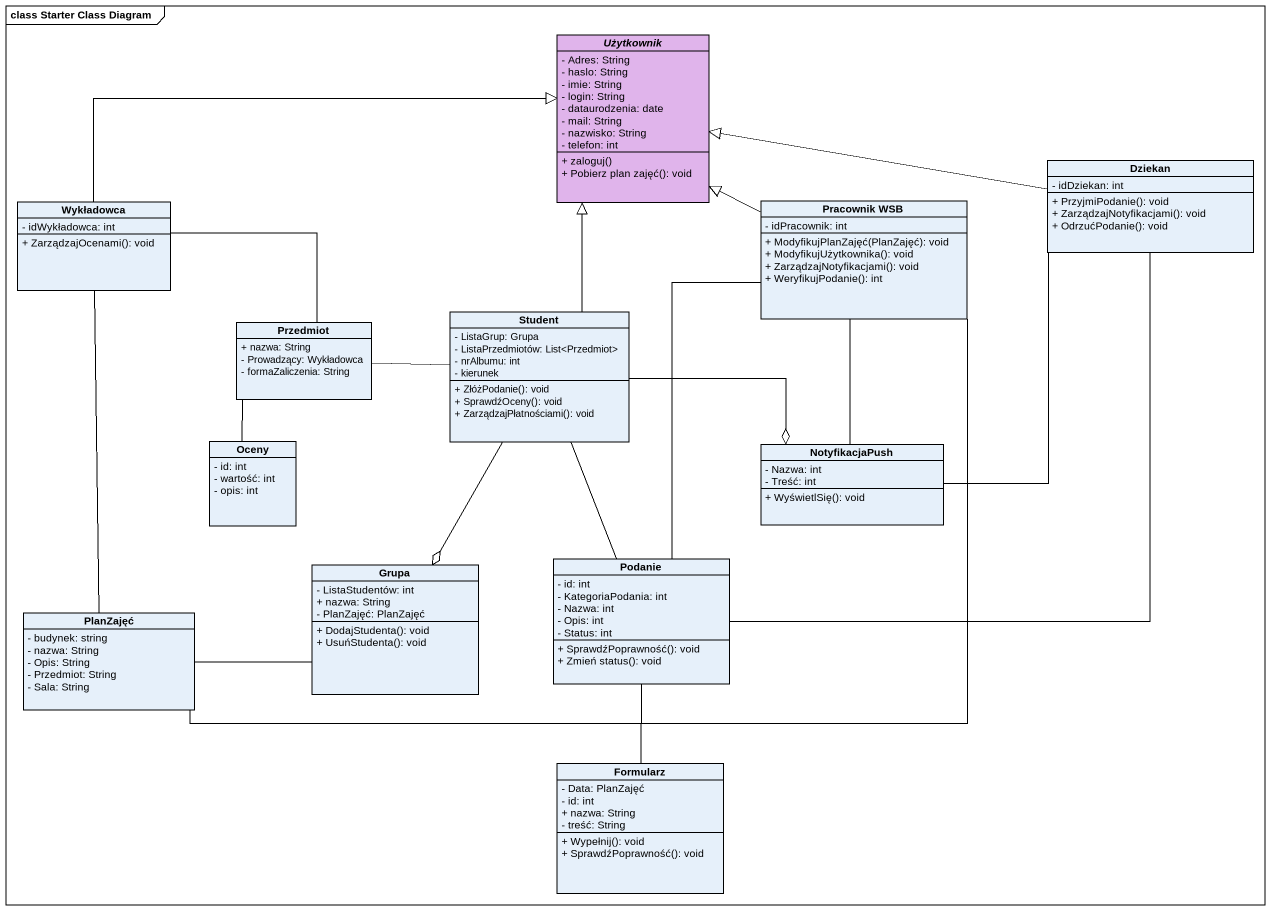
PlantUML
@startuml
mainframe class Starter Class Diagram
hide circle
hide empty members
skinparam classAttributeIconSize 0
abstract class Użytkownik #E0B4EB {
  - Adres: String
  - haslo: String
  - imie: String
  - login: String
  - dataurodzenia: date
  - mail: String
  - nazwisko: String
  - telefon: int
  + zaloguj()
  + Pobierz plan zajęć(): void
}
class Dziekan {
  - idDziekan: int
  + PrzyjmiPodanie(): void
  + ZarządzajNotyfikacjami(): void
  + OdrzućPodanie(): void
}
class Wykładowca {
  - idWykładowca: int
  + ZarządzajOcenami(): void
}
class "Pracownik WSB" as Pracownik_WSB {
  - idPracownik: int
  + ModyfikujPlanZajęć(PlanZajęć): void
  + ModyfikujUżytkownika(): void
  + ZarządzajNotyfikacjami(): void
  + WeryfikujPodanie(): int
}
class Przedmiot {
  + nazwa: String
  - Prowadzący: Wykładowca
  - formaZaliczenia: String
}
class Student {
  - ListaGrup: Grupa
  - ListaPrzedmiotów: List<Przedmiot>
  - nrAlbumu: int
  - kierunek
  + ZłóżPodanie(): void
  + SprawdźOceny(): void
  + ZarządzajPłatnościami(): void
}
class Oceny {
  - id: int
  - wartość: int
  - opis: int
}
class NotyfikacjaPush {
  - Nazwa: int
  - Treść: int
  + WyświetlSię(): void
}
class Grupa {
  - ListaStudentów: int
  + nazwa: String
  - PlanZajęć: PlanZajęć
  + DodajStudenta(): void
  + UsuńStudenta(): void
}
class Podanie {
  - id: int
  - KategoriaPodania: int
  - Nazwa: int
  - Opis: int
  - Status: int
  + SprawdźPoprawność(): void
  + Zmień status(): void
}
class PlanZajęć {
  - budynek: string
  - nazwa: String
  - Opis: String
  - Przedmiot: String
  - Sala: String
}
class Formularz {
  - Data: PlanZajęć
  - id: int
  + nazwa: String
  - treść: String
  + Wypełnij(): void
  + SprawdźPoprawność(): void
}
Dziekan -left-|> Użytkownik
Dziekan -- NotyfikacjaPush
Dziekan -- Podanie
Wykładowca -right-|> Użytkownik
Wykładowca -right- Przedmiot
Pracownik_WSB -up-|> Użytkownik
Pracownik_WSB -- Podanie
Pracownik_WSB -left- PlanZajęć
Przedmiot -- Oceny
Student -up-|> Użytkownik
Student -left- Przedmiot
Student -right-o NotyfikacjaPush
Student --o Grupa
NotyfikacjaPush -up- Pracownik_WSB
Podanie -up- Student
Podanie -- Formularz
PlanZajęć -up- Wykładowca
PlanZajęć -right- Grupa
@enduml
